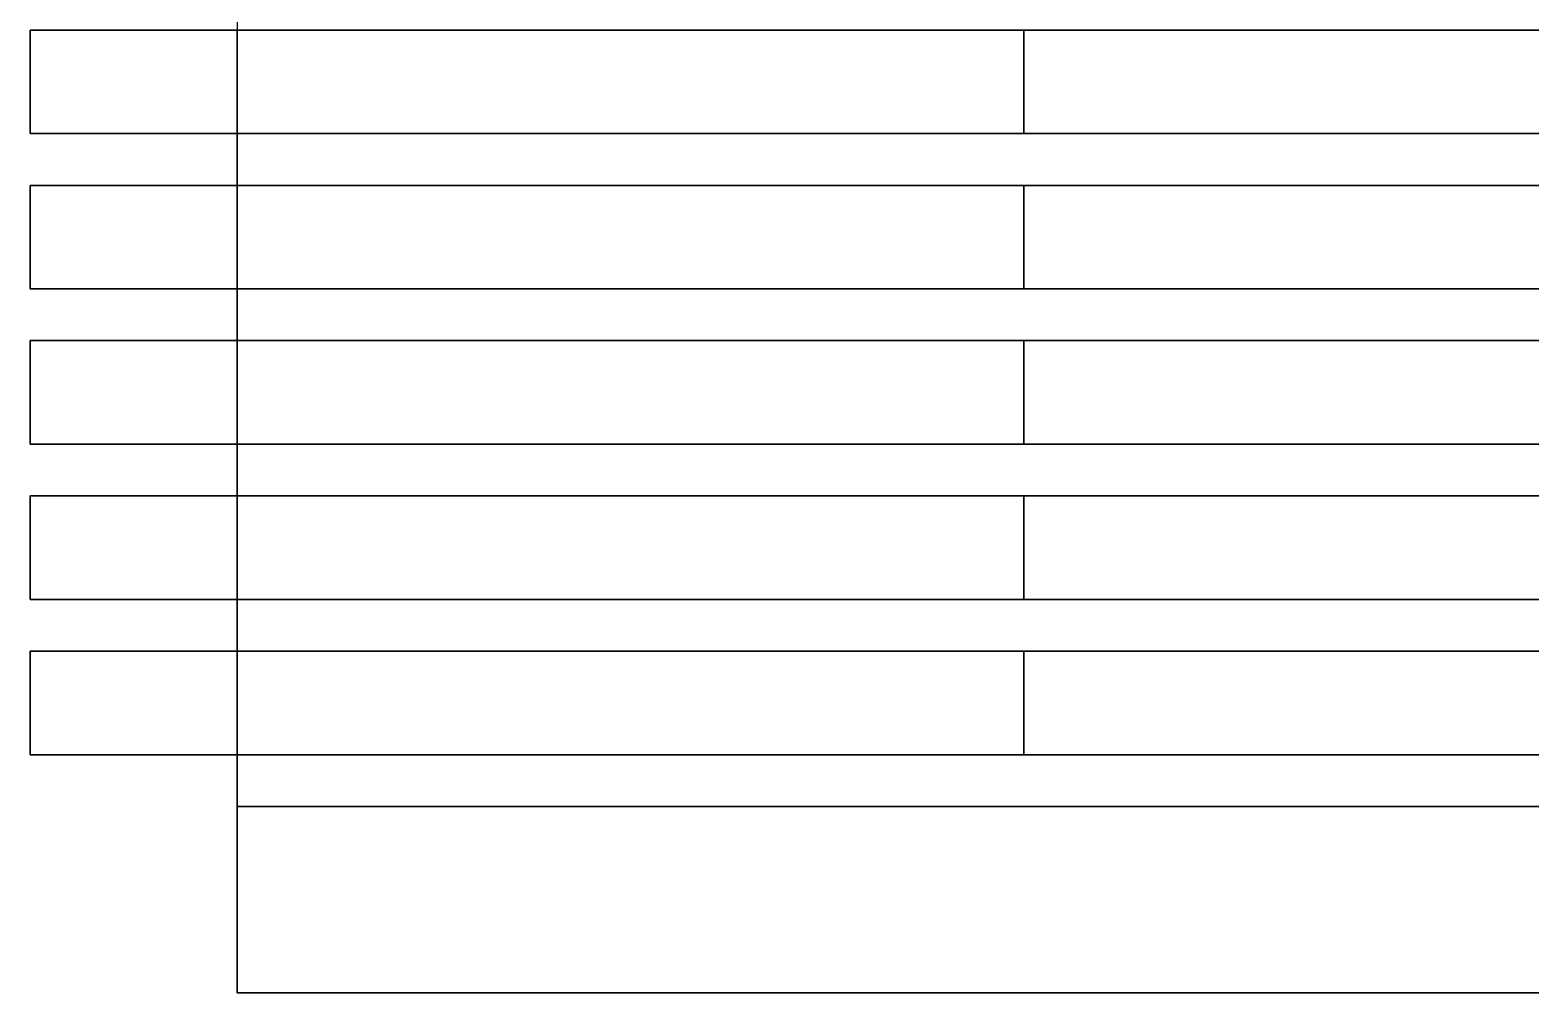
# Model space of a CAD drawing. Header units: millimetres. Extents: x -20 to 230, y 0 to 446.
# Drawn here: x -20 to 125, y 0 to 93 of the extents above; entities that cross this region are included whole.
import ezdxf

# ---------------------------------------------------------------- set-up
doc = ezdxf.new("R2010")
doc.units = ezdxf.units.MM
doc.layers.add('1', color=9, linetype='Continuous')
doc.layers.add('Caixa', color=250, linetype='Continuous')
for name, color, linetype, plot in [('2', 253, 'Continuous', False), ('3', 41, 'Continuous', False), ('4', 253, 'Continuous', False), ('Letra', 250, 'Continuous', False)]:
    doc.layers.add(name, color=color, linetype=linetype, plot=plot)

# ---------------------------------------------------------------- blocks, each defined once
blk = doc.blocks.new('2')
at = {"layer": 'Letra', "invisible_edges": 15}
for points in [[(58.69, -477.5, 130), (0, -477.5, 130), (0, -76, 130), (58.69, -76, 130)], [(67.52, -95, 130), (67.52, -477.5, 130), (58.69, -477.5, 130), (58.69, -86, 130)], [(67.52, -401.82, 130), (68.71, -401.82, 130), (68.71, -408.19, 130), (67.52, -408.19, 130)], [(68.71, -408.19, 130), (68.71, -408.19, 125), (68.71, -401.82, 125), (68.71, -401.82, 130)], [(68.71, -401.82, 125), (68.71, -408.19, 125), (99.63, -408.19, 125), (99.63, -401.82, 125)], [(99.63, -408.19, 130), (99.63, -408.19, 125), (99.63, -401.82, 125), (99.63, -401.82, 130)], [(151.31, -401.82, 130), (151.31, -477.5, 130), (105, -477.5, 130), (99.63, -401.82, 130)], [(99.63, -401.82, 130), (105, -477.5, 130), (99.63, -444.94, 130), (99.63, -438.57, 130)], [(67.52, -408.19, 130), (99.63, -408.19, 130), (90.48, -412.97, 130), (67.52, -412.97, 130)], [(68.71, -408.19, 130), (68.71, -408.19, 125), (99.63, -408.19, 125), (99.63, -408.19, 130)], [(90.48, -412.97, 130), (94.06, -413.14, 130), (99.63, -408.19, 130)], [(99.63, -408.19, 130), (96.62, -413.06, 130), (95.2, -412.88, 130), (94.06, -413.14, 130)], [(99.63, -408.19, 130), (98.67, -414.74, 130), (97.81, -413.72, 130), (96.62, -413.06, 130)], [(99.16, -416.38, 130), (99.02, -415.57, 130), (98.67, -414.74, 130), (99.63, -408.19, 130)], [(99.63, -408.19, 130), (99.63, -438.57, 130), (99.13, -417.1, 130), (99.16, -416.38, 130)], [(68.68, -412.97, 130), (67.52, -412.97, 130), (67.52, -420.23, 130), (68.68, -420.23, 130)], [(90.48, -412.97, 125), (90.48, -420.23, 125), (68.68, -420.23, 125), (68.68, -412.97, 125)], [(90.48, -412.97, 130), (90.48, -412.97, 125), (68.68, -412.97, 125), (68.68, -412.97, 130)], [(68.68, -412.97, 130), (68.68, -420.23, 130), (68.68, -420.23, 125), (68.68, -412.97, 125)], [(90.48, -420.23, 125), (90.48, -420.23, 130), (90.48, -412.97, 130), (90.48, -412.97, 125)], [(90.48, -417.99, 130), (90.48, -412.97, 130), (92.17, -414.8, 130), (91.75, -416.09, 130)], [(90.48, -412.97, 130), (92.17, -414.8, 130), (92.94, -413.83, 130), (94.06, -413.14, 130)], [(97.81, -413.72, 125), (96.62, -413.06, 125), (94.06, -413.14, 125), (92.94, -413.83, 125)], [(92.94, -413.83, 130), (92.94, -413.83, 125), (94.06, -413.14, 125), (94.06, -413.14, 130)], [(94.06, -413.14, 130), (94.06, -413.14, 125), (95.2, -412.88, 125), (95.2, -412.88, 130)], [(96.62, -413.06, 125), (95.2, -412.88, 125), (94.06, -413.14, 125)], [(95.2, -412.88, 130), (95.2, -412.88, 125), (96.62, -413.06, 125), (96.62, -413.06, 130)], [(96.62, -413.06, 130), (96.62, -413.06, 125), (97.81, -413.72, 125), (97.81, -413.72, 130)], [(92.17, -414.8, 125), (92.94, -413.83, 125), (97.81, -413.72, 125), (98.67, -414.74, 125)], [(92.17, -414.8, 130), (92.17, -414.8, 125), (92.94, -413.83, 125), (92.94, -413.83, 130)], [(97.81, -413.72, 130), (97.81, -413.72, 125), (98.67, -414.74, 125), (98.67, -414.74, 130)], [(92.32, -418.64, 130), (91.79, -417.34, 130), (91.75, -416.09, 130), (90.48, -417.99, 130)], [(99.02, -415.57, 125), (98.67, -414.74, 125), (92.17, -414.8, 125), (91.75, -416.09, 125)], [(91.75, -416.09, 130), (91.75, -416.09, 125), (92.17, -414.8, 125), (92.17, -414.8, 130)], [(99.02, -415.57, 125), (91.75, -416.09, 125), (91.79, -417.34, 125), (99.16, -416.38, 125)], [(91.79, -417.34, 130), (91.79, -417.34, 125), (91.75, -416.09, 125), (91.75, -416.09, 130)], [(98.67, -414.74, 130), (98.67, -414.74, 125), (99.02, -415.57, 125), (99.02, -415.57, 130)], [(99.02, -415.57, 130), (99.16, -416.38, 130), (99.16, -416.38, 125), (99.02, -415.57, 125)], [(99.16, -416.38, 125), (99.13, -417.1, 125), (92.32, -418.64, 125), (91.79, -417.34, 125)], [(92.32, -418.64, 125), (91.79, -417.34, 125), (91.79, -417.34, 130), (92.32, -418.64, 130)], [(92.32, -418.64, 125), (93.33, -419.67, 125), (98.73, -418.35, 125), (99.13, -417.1, 125)], [(97.66, -419.59, 130), (98.73, -418.35, 130), (99.13, -417.1, 130), (99.63, -438.57, 130)], [(99.13, -417.1, 125), (99.13, -417.1, 130), (98.73, -418.35, 130), (98.73, -418.35, 125)], [(99.16, -416.38, 130), (99.13, -417.1, 130), (99.13, -417.1, 125), (99.16, -416.38, 125)], [(93.33, -419.67, 130), (90.48, -420.23, 130), (90.48, -417.99, 130), (92.32, -418.64, 130)], [(93.33, -419.67, 130), (93.33, -419.67, 125), (92.32, -418.64, 125), (92.32, -418.64, 130)], [(98.73, -418.35, 125), (97.66, -419.59, 125), (94.64, -420.24, 125), (93.33, -419.67, 125)], [(98.73, -418.35, 130), (97.66, -419.59, 130), (97.66, -419.59, 125), (98.73, -418.35, 125)], [(68.39, -433.21, 130), (67.52, -433.21, 130), (67.52, -420.23, 130), (68.4, -431.6, 130)], [(68.4, -431.6, 130), (68.88, -429.66, 130), (69.81, -427.98, 130), (67.52, -420.23, 130)], [(69.81, -427.98, 130), (67.52, -420.23, 130), (74.57, -420.23, 130), (71.57, -426.27, 130)], [(90.48, -420.23, 130), (90.48, -420.23, 125), (68.68, -420.23, 125), (68.68, -420.23, 130)], [(71.57, -426.27, 130), (73.35, -425.23, 130), (75.25, -424.46, 130), (74.57, -420.23, 130)], [(75.25, -424.44, 130), (77.83, -423.86, 130), (80.48, -423.73, 130), (74.57, -420.23, 130)], [(74.57, -420.23, 130), (90.48, -420.23, 130), (83.02, -424.04, 130), (80.48, -423.73, 130)], [(90.48, -420.23, 130), (87.25, -425.65, 130), (85.51, -424.81, 130), (83.02, -424.04, 130)], [(90.48, -420.24, 130), (87.25, -425.65, 130), (89.33, -427.37, 130), (90.67, -429.75, 130)], [(90.48, -420.23, 130), (93.33, -419.67, 130), (94.64, -420.24, 130), (90.48, -420.24, 130)], [(90.48, -420.23, 130), (90.67, -429.75, 130), (91.08, -431.8, 130), (99.63, -438.57, 130)], [(90.48, -420.23, 130), (94.64, -420.24, 130), (99.63, -438.57, 130)], [(94.64, -420.24, 130), (94.64, -420.24, 125), (93.33, -419.67, 125), (93.33, -419.67, 130)], [(97.66, -419.59, 125), (96.12, -420.26, 125), (94.64, -420.24, 125)], [(94.64, -420.24, 130), (96.12, -420.26, 130), (97.66, -419.59, 130), (99.63, -438.57, 130)], [(96.12, -420.26, 130), (94.64, -420.24, 130), (94.64, -420.24, 125), (96.12, -420.26, 125)], [(97.66, -419.59, 130), (96.12, -420.26, 130), (96.12, -420.26, 125), (97.66, -419.59, 125)], [(78.89, -430.1, 125), (77.83, -423.86, 125), (75.25, -424.46, 125), (73.35, -425.23, 125)], [(73.35, -425.23, 130), (73.35, -425.23, 125), (75.25, -424.46, 125), (75.25, -424.46, 130)], [(75.25, -424.46, 130), (75.25, -424.46, 125), (77.83, -423.86, 125), (77.83, -423.86, 130)], [(77.83, -423.86, 130), (77.83, -423.86, 125), (80.48, -423.73, 125), (80.48, -423.73, 130)], [(82.43, -430.59, 125), (83.02, -424.04, 125), (80.48, -423.73, 125), (77.83, -423.86, 125)], [(77.83, -423.86, 125), (82.43, -430.59, 125), (80.54, -430.11, 125), (78.89, -430.1, 125)], [(80.48, -423.73, 130), (80.48, -423.73, 125), (83.02, -424.04, 125), (83.02, -424.04, 130)], [(82.43, -430.59, 125), (87.25, -425.65, 125), (85.51, -424.81, 125), (83.02, -424.04, 125)], [(83.02, -424.04, 130), (83.02, -424.04, 125), (85.51, -424.81, 125), (85.51, -424.81, 130)], [(87.25, -425.65, 125), (85.51, -424.81, 125), (85.51, -424.81, 130), (87.25, -425.65, 130)], [(75.87, -431.15, 125), (73.35, -425.23, 125), (71.57, -426.27, 125), (69.81, -427.98, 125)], [(69.81, -427.98, 130), (69.81, -427.98, 125), (71.57, -426.27, 125), (71.57, -426.27, 130)], [(71.57, -426.27, 130), (71.57, -426.27, 125), (73.35, -425.23, 125), (73.35, -425.23, 130)], [(73.35, -425.23, 125), (78.89, -430.1, 125), (77.37, -430.44, 125), (75.87, -431.15, 125)], [(87.25, -425.65, 125), (85.01, -432.35, 125), (83.91, -431.41, 125), (82.43, -430.59, 125)], [(85.01, -432.35, 125), (90.67, -429.75, 125), (89.33, -427.37, 125), (87.25, -425.65, 125)], [(87.25, -425.65, 130), (87.25, -425.65, 125), (89.33, -427.37, 125), (89.33, -427.37, 130)], [(89.33, -427.37, 130), (89.33, -427.37, 125), (90.67, -429.75, 125), (90.67, -429.75, 130)], [(75.87, -431.15, 125), (69.81, -427.98, 125), (68.88, -429.66, 125), (68.4, -431.6, 125)], [(68.88, -429.66, 130), (68.88, -429.66, 125), (69.81, -427.98, 125), (69.81, -427.98, 130)], [(68.4, -431.6, 130), (68.4, -431.6, 125), (68.88, -429.66, 125), (68.88, -429.66, 130)], [(74.69, -432.06, 130), (75.87, -431.15, 130), (82.43, -430.59, 130), (83.91, -431.41, 130)], [(75.87, -431.15, 130), (77.37, -430.44, 130), (80.54, -430.11, 130), (82.43, -430.59, 130)], [(75.87, -431.15, 130), (75.87, -431.15, 125), (77.37, -430.44, 125), (77.37, -430.44, 130)], [(77.37, -430.44, 130), (77.37, -430.44, 125), (78.89, -430.1, 125), (78.89, -430.1, 130)], [(77.37, -430.44, 130), (77.37, -430.44, 130), (78.89, -430.1, 130), (80.54, -430.11, 130)], [(78.89, -430.1, 130), (78.89, -430.1, 125), (80.54, -430.11, 125), (80.54, -430.11, 130)], [(80.54, -430.11, 130), (80.54, -430.11, 125), (82.43, -430.59, 125), (82.43, -430.59, 130)], [(82.43, -430.59, 130), (82.43, -430.59, 125), (83.91, -431.41, 125), (83.91, -431.41, 130)], [(90.67, -429.75, 125), (85.95, -434.37, 125), (85.61, -433.25, 125), (85.01, -432.35, 125)], [(85.95, -434.37, 125), (90.98, -433.59, 125), (91.08, -431.8, 125), (90.67, -429.75, 125)], [(90.67, -429.75, 130), (90.67, -429.75, 125), (91.08, -431.8, 125), (91.08, -431.8, 130)], [(75.87, -431.15, 125), (68.4, -431.6, 125), (68.39, -433.21, 125), (68.78, -434.94, 125)], [(68.39, -433.21, 130), (68.39, -433.21, 125), (68.4, -431.6, 125), (68.4, -431.6, 130)], [(68.78, -434.94, 125), (75.87, -431.15, 125), (74.69, -432.06, 125), (74.01, -433, 125)], [(74.01, -433, 130), (74.69, -432.06, 130), (83.91, -431.41, 130), (85.01, -432.35, 130)], [(74.01, -433, 130), (74.01, -433, 125), (74.69, -432.06, 125), (74.69, -432.06, 130)], [(74.69, -432.06, 130), (74.69, -432.06, 125), (75.87, -431.15, 125), (75.87, -431.15, 130)], [(83.91, -431.41, 130), (83.91, -431.41, 125), (85.01, -432.35, 125), (85.01, -432.35, 130)], [(91.08, -431.8, 130), (91.08, -431.8, 125), (90.98, -433.59, 125), (90.98, -433.59, 130)], [(90.98, -433.59, 130), (91.08, -431.8, 130), (99.63, -438.57, 130)], [(68.39, -433.21, 130), (68.78, -434.94, 130), (69.65, -436.66, 130), (67.52, -438.57, 130)], [(67.52, -438.57, 130), (68.39, -433.21, 130), (67.52, -433.21, 130)], [(68.78, -434.94, 130), (68.78, -434.94, 125), (68.39, -433.21, 125), (68.39, -433.21, 130)], [(68.78, -434.94, 125), (74.01, -433, 125), (73.93, -434.37, 125), (73.93, -435.72, 125)], [(73.76, -434.37, 130), (74.01, -433, 130), (85.01, -432.35, 130), (85.61, -433.25, 130)], [(73.76, -434.37, 130), (73.76, -434.37, 125), (74.01, -433, 125), (74.01, -433, 130)], [(73.93, -435.72, 130), (73.76, -434.37, 130), (85.61, -433.25, 130), (85.95, -434.36, 130)], [(85.01, -432.35, 130), (85.01, -432.35, 125), (85.61, -433.25, 125), (85.61, -433.25, 130)], [(85.61, -433.25, 130), (85.61, -433.25, 125), (85.95, -434.37, 125), (85.95, -434.37, 130)], [(69.65, -436.66, 130), (69.65, -436.66, 125), (68.78, -434.94, 125), (68.78, -434.94, 130)], [(74.34, -436.72, 125), (73.93, -435.72, 125), (68.78, -434.94, 125), (69.65, -436.66, 125)], [(73.93, -435.72, 130), (73.93, -435.72, 125), (73.76, -434.37, 125), (73.76, -434.37, 130)], [(85.91, -435.74, 130), (85.95, -434.37, 130), (73.93, -435.72, 130), (74.34, -436.72, 130)], [(90.98, -433.59, 125), (85.53, -436.76, 125), (85.91, -435.74, 125), (85.95, -434.37, 125)], [(85.53, -436.76, 125), (89.81, -436.5, 125), (90.46, -435.32, 125), (90.98, -433.59, 125)], [(85.95, -434.37, 130), (85.95, -434.37, 125), (85.91, -435.74, 125), (85.91, -435.74, 130)], [(89.81, -436.5, 130), (90.46, -435.32, 130), (90.98, -433.59, 130), (99.63, -438.57, 130)], [(90.98, -433.59, 130), (90.98, -433.59, 125), (90.46, -435.32, 125), (90.46, -435.32, 130)], [(74.34, -436.72, 130), (74.34, -436.72, 125), (73.93, -435.72, 125), (73.93, -435.72, 130)], [(74.79, -437.38, 130), (74.34, -436.72, 130), (85.91, -435.74, 130), (85.53, -436.76, 130)], [(85.91, -435.74, 130), (85.91, -435.74, 125), (85.53, -436.76, 125), (85.53, -436.76, 130)], [(90.46, -435.32, 125), (90.46, -435.32, 130), (89.81, -436.5, 130), (89.81, -436.5, 125)], [(71.52, -438.57, 130), (67.52, -438.57, 130), (69.65, -436.66, 130)], [(71.52, -438.57, 125), (69.65, -436.66, 125), (69.65, -436.66, 130), (71.52, -438.57, 130)], [(71.52, -438.57, 125), (69.65, -436.66, 125), (75.48, -438.06, 125), (76.27, -438.57, 125)], [(69.65, -436.66, 125), (74.34, -436.72, 125), (74.79, -437.38, 125), (75.48, -438.06, 125)], [(74.79, -437.38, 130), (74.79, -437.38, 125), (74.34, -436.72, 125), (74.34, -436.72, 130)], [(75.48, -438.06, 130), (74.79, -437.38, 130), (85.53, -436.76, 130), (84.8, -437.72, 130)], [(75.48, -438.06, 130), (75.48, -438.06, 125), (74.79, -437.38, 125), (74.79, -437.38, 130)], [(84.8, -437.72, 130), (75.48, -438.06, 130), (76.27, -438.57, 130), (83.41, -438.57, 130)], [(87.78, -438.57, 125), (88.92, -437.61, 125), (84.8, -437.72, 125), (83.41, -438.57, 125)], [(84.8, -437.72, 130), (84.8, -437.72, 125), (83.41, -438.57, 125), (83.41, -438.57, 130)], [(84.8, -437.72, 125), (85.53, -436.76, 125), (89.81, -436.5, 125), (88.92, -437.61, 125)], [(85.53, -436.76, 130), (85.53, -436.76, 125), (84.8, -437.72, 125), (84.8, -437.72, 130)], [(87.78, -438.57, 130), (88.92, -437.61, 130), (89.81, -436.5, 130), (99.63, -438.57, 130)], [(88.92, -437.61, 130), (88.92, -437.61, 125), (87.78, -438.57, 125), (87.78, -438.57, 130)], [(89.81, -436.5, 125), (89.81, -436.5, 130), (88.92, -437.61, 130), (88.92, -437.61, 125)], [(67.52, -438.57, 130), (68.71, -438.57, 130), (68.71, -444.94, 130), (67.52, -444.94, 130)], [(68.71, -444.94, 130), (68.71, -444.94, 125), (68.71, -438.57, 125), (68.71, -438.57, 130)], [(68.71, -438.57, 125), (68.71, -444.94, 125), (99.63, -444.94, 125), (99.63, -438.57, 125)], [(68.71, -438.57, 130), (68.71, -438.57, 125), (71.52, -438.57, 125), (71.52, -438.57, 130)], [(76.27, -438.57, 125), (75.48, -438.06, 125), (75.48, -438.06, 130), (76.27, -438.57, 130)], [(83.41, -438.57, 125), (76.27, -438.57, 125), (76.27, -438.57, 130), (83.41, -438.57, 130)], [(99.63, -438.57, 130), (99.63, -438.57, 125), (87.78, -438.57, 125), (87.78, -438.57, 130)], [(99.63, -444.94, 130), (99.63, -444.94, 125), (99.63, -438.57, 125), (99.63, -438.57, 130)], [(67.52, -451.9, 130), (69.45, -451.9, 130), (70.15, -450.77, 130), (67.52, -444.94, 130)], [(70.15, -450.77, 130), (71.08, -449.8, 130), (72.33, -448.95, 130), (67.52, -444.94, 130)], [(72.33, -448.95, 130), (73.68, -448.43, 130), (75.52, -448.21, 130), (67.52, -444.94, 130)], [(75.52, -448.21, 130), (75.52, -444.94, 130), (67.52, -444.94, 130)], [(68.71, -444.94, 130), (68.71, -444.94, 125), (99.63, -444.94, 125), (99.63, -444.94, 130)], [(75.52, -448.21, 130), (76.96, -448.41, 130), (78.38, -448.94, 130), (75.52, -444.94, 130)], [(75.52, -444.94, 130), (78.38, -448.94, 130), (79.7, -449.82, 130), (79.7, -444.94, 130)], [(79.7, -444.94, 130), (79.7, -449.82, 130), (81, -450.95, 130), (99.63, -444.94, 130)], [(83.82, -450.55, 130), (88.24, -449.71, 130), (99.63, -444.94, 130), (81, -450.95, 130)], [(99.63, -444.94, 130), (88.24, -449.71, 130), (88.96, -450.9, 130), (105, -477.5, 130)], [(72.33, -448.95, 130), (72.33, -448.95, 125), (71.08, -449.8, 125), (71.08, -449.8, 130)], [(72.33, -448.95, 125), (71.08, -449.8, 125), (73.46, -456.74, 125), (74.1, -455.99, 125)], [(73.68, -448.43, 130), (73.68, -448.43, 125), (72.33, -448.95, 125), (72.33, -448.95, 130)], [(75.07, -455.5, 125), (74.1, -455.99, 125), (72.33, -448.95, 125), (73.68, -448.43, 125)], [(75.52, -448.21, 130), (75.52, -448.21, 125), (73.68, -448.43, 125), (73.68, -448.43, 130)], [(76.96, -448.41, 125), (75.52, -448.21, 125), (73.68, -448.43, 125), (75.07, -455.5, 125)], [(75.07, -455.5, 125), (79.7, -449.82, 125), (78.38, -448.94, 125), (76.96, -448.41, 125)], [(76.96, -448.41, 125), (76.96, -448.41, 130), (75.52, -448.21, 130), (75.52, -448.21, 125)], [(78.38, -448.94, 130), (78.38, -448.94, 125), (76.96, -448.41, 125), (76.96, -448.41, 130)], [(79.7, -449.82, 130), (79.7, -449.82, 125), (78.38, -448.94, 125), (78.38, -448.94, 130)], [(71.08, -449.8, 125), (70.15, -450.77, 125), (69.45, -451.9, 125), (73.46, -456.74, 125)], [(70.15, -450.77, 130), (70.15, -450.77, 125), (69.45, -451.9, 125), (69.45, -451.9, 130)], [(71.08, -449.8, 130), (71.08, -449.8, 125), (70.15, -450.77, 125), (70.15, -450.77, 130)], [(75.07, -455.5, 125), (81.91, -452.03, 125), (81, -450.95, 125), (79.7, -449.82, 125)], [(81, -450.95, 130), (81, -450.95, 125), (79.7, -449.82, 125), (79.7, -449.82, 130)], [(83.82, -450.55, 130), (81, -450.95, 130), (81.91, -452.03, 130), (84.92, -452.33, 130)], [(81.91, -452.03, 130), (81.91, -452.03, 125), (81, -450.95, 125), (81, -450.95, 130)], [(88.24, -449.71, 130), (88.24, -449.71, 125), (83.82, -450.55, 125), (83.82, -450.55, 130)], [(88.24, -449.71, 125), (88.96, -450.9, 125), (84.92, -452.33, 125), (83.82, -450.55, 125)], [(83.82, -450.55, 130), (83.82, -450.56, 125), (84.92, -452.33, 125), (84.92, -452.33, 130)], [(84.92, -452.33, 125), (85.57, -453.88, 125), (89.46, -451.93, 125), (88.96, -450.9, 125)], [(88.96, -450.9, 130), (88.96, -450.9, 125), (88.24, -449.71, 125), (88.24, -449.71, 130)], [(89.46, -451.93, 130), (88.96, -450.9, 130), (88.96, -450.9, 125), (89.46, -451.93, 125)], [(88.96, -450.9, 130), (89.46, -451.93, 130), (89.99, -453.27, 130), (105, -477.5, 130)], [(68.82, -454.7, 130), (68.96, -453.25, 130), (69.45, -451.9, 130), (67.52, -451.9, 130)], [(67.52, -454.7, 130), (67.52, -451.9, 130), (68.82, -454.7, 130)], [(69.45, -451.9, 125), (68.96, -453.25, 125), (68.82, -454.7, 125), (73.46, -456.74, 125)], [(69.45, -451.9, 130), (69.45, -451.9, 125), (68.96, -453.25, 125), (68.96, -453.25, 130)], [(82.77, -453.45, 125), (81.91, -452.03, 125), (75.07, -455.5, 125), (76.37, -455.54, 125)], [(82.77, -453.45, 130), (82.77, -453.45, 125), (81.91, -452.03, 125), (81.91, -452.03, 130)], [(84.92, -452.33, 130), (85.57, -453.88, 130), (82.77, -453.45, 130), (81.91, -452.03, 130)], [(84.92, -452.33, 130), (84.92, -452.33, 125), (85.57, -453.88, 125), (85.57, -453.88, 130)], [(89.46, -451.93, 125), (89.99, -453.27, 125), (85.98, -455.44, 125), (85.57, -453.88, 125)], [(89.99, -453.27, 130), (89.99, -453.27, 125), (89.46, -451.93, 125), (89.46, -451.93, 130)], [(68.96, -453.25, 130), (68.96, -453.25, 125), (68.82, -454.7, 125), (68.82, -454.7, 130)], [(78.58, -457.23, 125), (77.55, -456.16, 125), (76.37, -455.54, 125), (82.77, -453.45, 125)], [(83.7, -456.42, 125), (83.39, -455.03, 125), (82.77, -453.45, 125), (78.58, -457.23, 125)], [(83.39, -455.03, 130), (83.39, -455.03, 125), (82.77, -453.45, 125), (82.77, -453.45, 130)], [(82.77, -453.45, 130), (83.39, -455.03, 130), (85.98, -455.44, 130), (85.57, -453.88, 130)], [(85.98, -455.44, 125), (86.17, -457.02, 125), (90.41, -454.72, 125), (89.99, -453.27, 125)], [(90.41, -454.72, 130), (90.41, -454.72, 125), (89.99, -453.27, 125), (89.99, -453.27, 130)], [(105, -477.5, 130), (90.41, -454.72, 130), (89.99, -453.27, 130)], [(69.3, -457.58, 130), (68.91, -455.98, 130), (68.82, -454.7, 130), (67.52, -454.7, 130)], [(67.52, -454.7, 130), (67.52, -457.58, 130), (69.3, -457.58, 130)], [(68.82, -454.7, 130), (68.82, -454.7, 125), (68.91, -455.98, 125), (68.91, -455.98, 130)], [(73.46, -456.74, 125), (73.14, -457.72, 125), (73.31, -458.99, 125), (68.82, -454.7, 125)], [(68.82, -454.7, 125), (68.91, -455.98, 125), (69.3, -457.58, 125), (73.31, -458.99, 125)], [(83.7, -456.42, 125), (83.7, -456.42, 130), (83.39, -455.03, 130), (83.39, -455.03, 125)], [(85.98, -455.44, 130), (86.17, -457.02, 130), (83.7, -456.42, 130), (83.39, -455.03, 130)], [(85.57, -453.88, 130), (85.57, -453.88, 125), (85.98, -455.44, 125), (85.98, -455.44, 130)], [(90.41, -454.72, 125), (90.68, -456.15, 125), (86.16, -458.47, 125), (86.17, -457.02, 125)], [(90.68, -456.15, 130), (90.68, -456.15, 125), (90.41, -454.72, 125), (90.41, -454.72, 130)], [(90.83, -457.89, 130), (90.68, -456.15, 130), (90.41, -454.72, 130), (105, -477.5, 130)], [(68.91, -455.98, 130), (68.91, -455.98, 125), (69.3, -457.58, 125), (69.3, -457.58, 130)], [(73.14, -457.72, 130), (73.14, -457.72, 125), (73.46, -456.74, 125), (73.46, -456.74, 130)], [(77.97, -461.19, 130), (76.7, -461.21, 130), (73.14, -457.72, 130), (73.46, -456.74, 130)], [(73.46, -456.74, 130), (73.46, -456.74, 125), (74.1, -455.99, 125), (74.1, -455.99, 130)], [(79.09, -460.86, 130), (74.1, -455.99, 130), (73.46, -456.74, 130), (77.97, -461.19, 130)], [(74.1, -455.99, 130), (74.1, -455.99, 125), (75.07, -455.5, 125), (75.07, -455.5, 130)], [(79.09, -460.86, 130), (74.1, -455.99, 130), (75.07, -455.5, 130), (79.25, -460.16, 130)], [(75.07, -455.5, 130), (75.07, -455.5, 125), (76.37, -455.54, 125), (76.37, -455.54, 130)], [(79.25, -460.16, 130), (79.28, -459.36, 130), (76.37, -455.54, 130), (75.07, -455.5, 130)], [(76.37, -455.54, 130), (76.37, -455.54, 125), (77.55, -456.16, 125), (77.55, -456.16, 130)], [(76.37, -455.54, 130), (77.55, -456.16, 130), (79.13, -458.43, 130), (79.28, -459.36, 130)], [(77.55, -456.16, 130), (77.55, -456.16, 125), (78.58, -457.23, 125), (78.58, -457.23, 130)], [(79.13, -458.43, 130), (77.55, -456.16, 130), (78.58, -457.23, 130)], [(79.28, -459.36, 125), (79.13, -458.43, 125), (78.58, -457.23, 125), (83.7, -456.42, 125)], [(83.81, -457.77, 125), (83.7, -456.42, 125), (79.28, -459.36, 125), (79.25, -460.16, 125)], [(83.81, -457.77, 125), (83.81, -457.77, 130), (83.7, -456.42, 130), (83.7, -456.42, 125)], [(86.17, -457.02, 130), (86.16, -458.47, 130), (83.81, -457.77, 130), (83.7, -456.42, 130)], [(85.86, -459.78, 125), (86.16, -458.47, 125), (90.68, -456.15, 125), (90.83, -457.89, 125)], [(85.98, -455.44, 130), (85.98, -455.44, 125), (86.17, -457.02, 125), (86.17, -457.02, 130)], [(90.83, -457.89, 130), (90.83, -457.89, 125), (90.68, -456.15, 125), (90.68, -456.15, 130)], [(67.52, -460.97, 130), (69.93, -459, 130), (69.3, -457.58, 130), (67.52, -457.58, 130)], [(69.3, -457.58, 130), (69.3, -457.58, 125), (69.93, -459, 125), (69.93, -459, 130)], [(69.3, -457.58, 125), (69.93, -459, 125), (70.59, -460.02, 125), (73.31, -458.99, 125)], [(73.31, -458.99, 130), (73.31, -458.99, 125), (73.14, -457.72, 125), (73.14, -457.72, 130)], [(73.14, -457.72, 130), (73.31, -458.99, 130), (74.23, -460.13, 130), (75.45, -460.88, 130)], [(76.7, -461.21, 130), (75.45, -460.88, 130), (73.14, -457.72, 130)], [(78.58, -457.23, 130), (78.58, -457.23, 125), (79.13, -458.43, 125), (79.13, -458.43, 130)], [(83.72, -459.21, 125), (83.81, -457.77, 125), (79.25, -460.16, 125), (79.09, -460.86, 125)], [(83.72, -459.21, 130), (83.72, -459.21, 125), (83.81, -457.77, 125), (83.81, -457.77, 130)], [(86.16, -458.47, 130), (85.86, -459.78, 130), (83.72, -459.21, 130), (83.81, -457.77, 130)], [(90.83, -457.89, 125), (90.79, -459.56, 125), (85.11, -460.97, 125), (85.86, -459.78, 125)], [(86.17, -457.02, 130), (86.17, -457.02, 125), (86.16, -458.47, 125), (86.16, -458.47, 130)], [(90.79, -459.56, 130), (90.79, -459.56, 125), (90.83, -457.89, 125), (90.83, -457.89, 130)], [(105, -477.5, 130), (90.83, -457.89, 130), (90.79, -459.56, 130)], [(67.52, -460.97, 130), (71.4, -460.97, 130), (70.59, -460.02, 130), (69.93, -459, 130)], [(69.93, -459, 130), (69.93, -459, 125), (70.59, -460.02, 125), (70.59, -460.02, 130)], [(75.45, -460.88, 125), (74.23, -460.13, 125), (73.31, -458.99, 125), (70.59, -460.02, 125)], [(74.23, -460.13, 130), (73.31, -458.99, 130), (73.31, -458.99, 125), (74.23, -460.13, 125)], [(79.13, -458.43, 130), (79.13, -458.43, 125), (79.28, -459.36, 125), (79.28, -459.36, 130)], [(79.28, -459.36, 130), (79.28, -459.36, 125), (79.25, -460.16, 125), (79.25, -460.16, 130)], [(83.31, -460.97, 130), (83.31, -460.97, 125), (83.72, -459.21, 125), (83.72, -459.21, 130)], [(85.86, -459.78, 130), (85.11, -460.97, 130), (83.31, -460.97, 130), (83.72, -459.21, 130)], [(90.79, -459.56, 125), (90.54, -461.17, 125), (89.87, -462.84, 125), (85.11, -460.97, 125)], [(86.16, -458.47, 130), (86.16, -458.47, 125), (85.86, -459.78, 125), (85.86, -459.78, 130)], [(90.54, -461.17, 130), (90.54, -461.17, 125), (90.79, -459.56, 125), (90.79, -459.56, 130)], [(105, -477.5, 130), (93.7, -477.5, 130), (90.54, -461.17, 130), (90.79, -459.56, 130)], [(68.79, -460.97, 130), (68.79, -467.5, 130), (67.52, -467.5, 130), (67.52, -460.97, 130)], [(68.79, -467.5, 130), (68.79, -467.5, 125), (68.79, -460.97, 125), (68.79, -460.97, 130)], [(71.4, -460.97, 130), (71.4, -460.97, 125), (68.79, -460.97, 125), (68.79, -460.97, 130)], [(83.31, -460.97, 125), (83.67, -467.5, 125), (68.79, -467.5, 125), (68.79, -460.97, 125)], [(70.59, -460.02, 130), (70.59, -460.02, 125), (71.4, -460.97, 125), (71.4, -460.97, 130)], [(70.59, -460.02, 125), (71.4, -460.97, 125), (75.77, -460.97, 125), (75.45, -460.88, 125)], [(75.45, -460.88, 130), (75.45, -460.88, 125), (74.23, -460.13, 125), (74.23, -460.13, 130)], [(76.7, -461.21, 130), (76.7, -461.21, 125), (75.45, -460.88, 125), (75.45, -460.88, 130)], [(79.09, -460.86, 130), (79.09, -460.86, 125), (77.97, -461.19, 125), (77.97, -461.19, 130)], [(79.25, -460.16, 130), (79.09, -460.86, 130), (79.09, -460.86, 125), (79.25, -460.16, 125)], [(85.11, -460.97, 130), (83.31, -460.97, 130), (83.31, -460.97, 125), (85.11, -460.97, 125)], [(87.43, -465.78, 125), (85.55, -466.91, 125), (83.67, -467.5, 125), (85.11, -460.97, 125)], [(85.86, -459.78, 130), (85.11, -460.97, 130), (85.11, -460.97, 125), (85.86, -459.78, 125)], [(89.87, -462.84, 125), (88.82, -464.43, 125), (87.43, -465.78, 125), (85.11, -460.97, 125)], [(77.97, -461.19, 130), (77.97, -461.19, 125), (76.7, -461.21, 125), (76.7, -461.21, 130)], [(89.87, -462.84, 130), (83.67, -477.5, 130), (93.7, -477.5, 130), (90.54, -461.17, 130)], [(89.87, -462.84, 130), (89.87, -462.84, 125), (90.54, -461.17, 125), (90.54, -461.17, 130)], [(89.87, -462.84, 130), (88.82, -464.43, 130), (87.43, -465.78, 130), (83.67, -477.5, 130)], [(88.82, -464.43, 130), (88.82, -464.43, 125), (89.87, -462.84, 125), (89.87, -462.84, 130)], [(87.43, -465.78, 130), (87.43, -465.78, 125), (88.82, -464.43, 125), (88.82, -464.43, 130)], [(83.67, -477.5, 130), (83.67, -467.5, 130), (85.55, -466.91, 130), (87.43, -465.78, 130)], [(85.55, -466.91, 130), (85.55, -466.91, 125), (87.43, -465.78, 125), (87.43, -465.78, 130)], [(67.52, -477.5, 130), (67.52, -467.5, 130), (83.67, -467.5, 130), (83.67, -477.5, 130)], [(83.67, -467.5, 125), (83.67, -467.5, 130), (68.79, -467.5, 130), (68.79, -467.5, 125)], [(83.67, -467.5, 130), (83.67, -467.5, 125), (85.55, -466.91, 125), (85.55, -466.91, 130)], [(0, -500, 130), (0, -477.5, 130), (210, -477.5, 130), (210, -500, 130)]]:
    blk.add_3dface(points, dxfattribs=at)

msp = doc.modelspace()

# ---------------------------------------------------------------- linework, layer by layer
for points in [[(-20, 23, 115), (-20, 33, 115), (76, 33, 115), (76, 23, 115)], [(-20, 33, 115), (-20, 33, 15), (76, 33, 15), (76, 33, 115)], [(-20, 23, 15), (-20, 33, 15), (76, 33, 15), (76, 23, 15)], [(-20, 23, 115), (-20, 33, 115), (-20, 33, 15), (-20, 23, 15)], [(76, 23, 115), (76, 33, 115), (76, 33, 15), (76, 23, 15)], [(-20, 23, 115), (-20, 23, 15), (76, 23, 15), (76, 23, 115)]]:
    msp.add_3dface(points)
at = {"layer": '1'}
for points in [[(-20, 38, 115), (-20, 48, 115), (76, 48, 115), (76, 38, 115)], [(-20, 48, 115), (-20, 48, 15), (76, 48, 15), (76, 48, 115)], [(-20, 38, 15), (-20, 48, 15), (76, 48, 15), (76, 38, 15)], [(-20, 38, 115), (-20, 48, 115), (-20, 48, 15), (-20, 38, 15)], [(76, 38, 115), (76, 48, 115), (76, 48, 15), (76, 38, 15)], [(-20, 38, 115), (-20, 38, 15), (76, 38, 15), (76, 38, 115)]]:
    msp.add_3dface(points, dxfattribs=at)
at = {"layer": '2'}
for points in [[(-20, 53, 115), (-20, 63, 115), (76, 63, 115), (76, 53, 115)], [(-20, 63, 115), (-20, 63, 15), (76, 63, 15), (76, 63, 115)], [(-20, 53, 15), (-20, 63, 15), (76, 63, 15), (76, 53, 15)], [(-20, 53, 115), (-20, 63, 115), (-20, 63, 15), (-20, 53, 15)], [(76, 53, 115), (76, 63, 115), (76, 63, 15), (76, 53, 15)], [(-20, 53, 115), (-20, 53, 15), (76, 53, 15), (76, 53, 115)]]:
    msp.add_3dface(points, dxfattribs=at)
at = {"layer": '3'}
for points in [[(-20, 68, 115), (-20, 78, 115), (76, 78, 115), (76, 68, 115)], [(-20, 78, 115), (-20, 78, 15), (76, 78, 15), (76, 78, 115)], [(-20, 68, 15), (-20, 78, 15), (76, 78, 15), (76, 68, 15)], [(-20, 68, 115), (-20, 78, 115), (-20, 78, 15), (-20, 68, 15)], [(76, 68, 115), (76, 78, 115), (76, 78, 15), (76, 68, 15)], [(-20, 68, 115), (-20, 68, 15), (76, 68, 15), (76, 68, 115)]]:
    msp.add_3dface(points, dxfattribs=at)
at = {"layer": '4'}
for points in [[(-20, 83, 115), (-20, 93, 115), (76, 93, 115), (76, 83, 115)], [(-20, 93, 115), (-20, 93, 15), (76, 93, 15), (76, 93, 115)], [(-20, 83, 15), (-20, 93, 15), (76, 93, 15), (76, 83, 15)], [(-20, 83, 115), (-20, 93, 115), (-20, 93, 15), (-20, 83, 15)], [(76, 83, 115), (76, 93, 115), (76, 93, 15), (76, 83, 15)], [(-20, 83, 115), (-20, 83, 15), (76, 83, 15), (76, 83, 115)]]:
    msp.add_3dface(points, dxfattribs=at)
at = {"layer": 'Caixa'}
for p, q in [((0, 0, 130), (0, 0)), ((0, 0), (210, 0)), ((210, 0, 130), (0, 0, 130))]:
    msp.add_line(p, q, dxfattribs=at)
for points in [[(0, 446), (0, 0), (210, 0), (210, 446)], [(0, 93, 115), (0, 83, 115), (210, 83, 115), (210, 93, 115)], [(210, 93, 15), (210, 83, 15), (0, 83, 15), (0, 93, 15)], [(210, 78, 112), (210, 83, 112), (0, 83, 112), (0, 78, 112)], [(0, 83, 115), (0, 83, 112), (210, 83, 112), (210, 83, 115)], [(0, 78, 18), (0, 83, 18), (210, 83, 18), (210, 78, 18)], [(210, 83, 15), (210, 83, 18), (0, 83, 18), (0, 83, 15)], [(0, 78, 112), (0, 78, 115), (210, 78, 115), (210, 78, 112)], [(0, 78, 115), (0, 68, 115), (210, 68, 115), (210, 78, 115)], [(210, 78, 18), (210, 78, 15), (0, 78, 15), (0, 78, 18)], [(210, 78, 15), (210, 68, 15), (0, 68, 15), (0, 78, 15)], [(210, 63, 112), (210, 68, 112), (0, 68, 112), (0, 63, 112)], [(0, 68, 115), (0, 68, 112), (210, 68, 112), (210, 68, 115)], [(0, 63, 18), (0, 68, 18), (210, 68, 18), (210, 63, 18)], [(210, 68, 15), (210, 68, 18), (0, 68, 18), (0, 68, 15)], [(0, 63, 112), (0, 63, 115), (210, 63, 115), (210, 63, 112)], [(0, 63, 115), (0, 53, 115), (210, 53, 115), (210, 63, 115)], [(210, 63, 18), (210, 63, 15), (0, 63, 15), (0, 63, 18)], [(210, 63, 15), (210, 53, 15), (0, 53, 15), (0, 63, 15)], [(210, 48, 112), (210, 53, 112), (0, 53, 112), (0, 48, 112)], [(0, 53, 115), (0, 53, 112), (210, 53, 112), (210, 53, 115)], [(0, 48, 18), (0, 53, 18), (210, 53, 18), (210, 48, 18)], [(210, 53, 15), (210, 53, 18), (0, 53, 18), (0, 53, 15)], [(0, 48, 112), (0, 48, 115), (210, 48, 115), (210, 48, 112)], [(0, 48, 115), (0, 38, 115), (210, 38, 115), (210, 48, 115)], [(210, 48, 18), (210, 48, 15), (0, 48, 15), (0, 48, 18)], [(210, 48, 15), (210, 38, 15), (0, 38, 15), (0, 48, 15)], [(210, 33, 112), (210, 38, 112), (0, 38, 112), (0, 33, 112)], [(0, 38, 115), (0, 38, 112), (210, 38, 112), (210, 38, 115)], [(0, 33, 18), (0, 38, 18), (210, 38, 18), (210, 33, 18)], [(210, 38, 15), (210, 38, 18), (0, 38, 18), (0, 38, 15)], [(0, 33, 112), (0, 33, 115), (210, 33, 115), (210, 33, 112)], [(0, 33, 115), (0, 23, 115), (210, 23, 115), (210, 33, 115)], [(210, 33, 18), (210, 33, 15), (0, 33, 15), (0, 33, 18)], [(210, 33, 15), (210, 23, 15), (0, 23, 15), (0, 33, 15)], [(210, 18, 112), (210, 23, 112), (0, 23, 112), (0, 18, 112)], [(0, 23, 115), (0, 23, 112), (210, 23, 112), (210, 23, 115)], [(0, 18, 18), (0, 23, 18), (210, 23, 18), (210, 18, 18)], [(210, 23, 15), (210, 23, 18), (0, 23, 18), (0, 23, 15)]]:
    msp.add_3dface(points, dxfattribs=at)
for points, invisible_edges in [([(96, 18, 15), (96, 18, 115), (96, 428, 115), (96, 428, 15)], 15), ([(114, 18, 15), (114, 18, 115), (114, 428, 115), (114, 428, 15)], 15), ([(0, 83, 115), (0, 83, 130), (0, 93, 130), (0, 93, 115)], 5), ([(0, 93, 115), (0, 93, 130), (0, 83, 130), (0, 83, 115)], 5), ([(0, 83, 15), (0, 83), (0, 93), (0, 93, 15)], 5), ([(0, 93, 15), (0, 93), (0, 83), (0, 83, 15)], 5), ([(0, 83, 115), (0, 78, 115), (0, 78, 130), (0, 83, 130)], 11), ([(0, 83, 115), (0, 78, 115), (0, 78, 112), (0, 83, 112)], 1), ([(0, 83, 130), (0, 78, 130), (0, 78, 115), (0, 83, 115)], 14), ([(0, 83, 112), (0, 78, 112), (0, 78, 115), (0, 83, 115)], 4), ([(0, 83, 15), (0, 78, 15), (0, 78), (0, 83)], 11), ([(0, 83, 15), (0, 78, 15), (0, 78, 18), (0, 83, 18)], 1), ([(0, 83), (0, 78), (0, 78, 15), (0, 83, 15)], 14), ([(0, 83, 18), (0, 78, 18), (0, 78, 15), (0, 83, 15)], 4), ([(0, 68, 115), (0, 68, 130), (0, 78, 130), (0, 78, 115)], 5), ([(0, 78, 115), (0, 78, 130), (0, 68, 130), (0, 68, 115)], 5), ([(0, 68, 15), (0, 68), (0, 78), (0, 78, 15)], 5), ([(0, 78, 15), (0, 78), (0, 68), (0, 68, 15)], 5), ([(0, 68, 115), (0, 63, 115), (0, 63, 130), (0, 68, 130)], 11), ([(0, 68, 115), (0, 63, 115), (0, 63, 112), (0, 68, 112)], 1), ([(0, 68, 130), (0, 63, 130), (0, 63, 115), (0, 68, 115)], 14), ([(0, 68, 112), (0, 63, 112), (0, 63, 115), (0, 68, 115)], 4), ([(0, 68, 15), (0, 63, 15), (0, 63), (0, 68)], 11), ([(0, 68, 15), (0, 63, 15), (0, 63, 18), (0, 68, 18)], 1), ([(0, 68), (0, 63), (0, 63, 15), (0, 68, 15)], 14), ([(0, 68, 18), (0, 63, 18), (0, 63, 15), (0, 68, 15)], 4), ([(0, 53, 115), (0, 53, 130), (0, 63, 130), (0, 63, 115)], 5), ([(0, 63, 115), (0, 63, 130), (0, 53, 130), (0, 53, 115)], 5), ([(0, 53, 15), (0, 53), (0, 63), (0, 63, 15)], 5), ([(0, 63, 15), (0, 63), (0, 53), (0, 53, 15)], 5), ([(0, 53, 115), (0, 48, 115), (0, 48, 130), (0, 53, 130)], 11), ([(0, 53, 115), (0, 48, 115), (0, 48, 112), (0, 53, 112)], 1), ([(0, 53, 130), (0, 48, 130), (0, 48, 115), (0, 53, 115)], 14), ([(0, 53, 112), (0, 48, 112), (0, 48, 115), (0, 53, 115)], 4), ([(0, 53, 15), (0, 48, 15), (0, 48), (0, 53)], 11), ([(0, 53, 15), (0, 48, 15), (0, 48, 18), (0, 53, 18)], 1), ([(0, 53), (0, 48), (0, 48, 15), (0, 53, 15)], 14), ([(0, 53, 18), (0, 48, 18), (0, 48, 15), (0, 53, 15)], 4), ([(0, 38, 115), (0, 38, 130), (0, 48, 130), (0, 48, 115)], 5), ([(0, 48, 115), (0, 48, 130), (0, 38, 130), (0, 38, 115)], 5), ([(0, 38, 15), (0, 38), (0, 48), (0, 48, 15)], 5), ([(0, 48, 15), (0, 48), (0, 38), (0, 38, 15)], 5), ([(0, 38, 115), (0, 33, 115), (0, 33, 130), (0, 38, 130)], 11), ([(0, 38, 115), (0, 33, 115), (0, 33, 112), (0, 38, 112)], 1), ([(0, 38, 130), (0, 33, 130), (0, 33, 115), (0, 38, 115)], 14), ([(0, 38, 112), (0, 33, 112), (0, 33, 115), (0, 38, 115)], 4), ([(0, 38, 15), (0, 33, 15), (0, 33), (0, 38)], 11), ([(0, 38, 15), (0, 33, 15), (0, 33, 18), (0, 38, 18)], 1), ([(0, 38), (0, 33), (0, 33, 15), (0, 38, 15)], 14), ([(0, 38, 18), (0, 33, 18), (0, 33, 15), (0, 38, 15)], 4), ([(0, 23, 115), (0, 23, 130), (0, 33, 130), (0, 33, 115)], 5), ([(0, 33, 115), (0, 33, 130), (0, 23, 130), (0, 23, 115)], 5), ([(0, 23, 15), (0, 23), (0, 33), (0, 33, 15)], 5), ([(0, 33, 15), (0, 33), (0, 23), (0, 23, 15)], 5), ([(0, 0, 115), (0, 0, 130), (0, 23, 130), (0, 23, 115)], 12), ([(0, 23, 115), (0, 23, 130), (0, 0, 130), (0, 0, 115)], 9), ([(0, 23, 112), (0, 18, 112), (0, 18, 115), (0, 23, 115)], 6), ([(0, 0, 15), (0, 0), (0, 23), (0, 23, 15)], 12), ([(0, 23, 15), (0, 18, 15), (0, 18, 18), (0, 23, 18)], 3), ([(0, 23, 15), (0, 23), (0, 0), (0, 0, 15)], 9), ([(0, 0, 115), (0, 0, 115), (0, 18, 115), (0, 18, 112)], 15), ([(0, 18, 112), (0, 18, 115), (0, 0, 115)], 15), ([(0, 0, 15), (0, 0, 15), (0, 18, 15), (0, 18, 18)], 15), ([(0, 18, 18), (0, 18, 15), (0, 0, 15)], 15), ([(0, 18, 18), (0, 0, 15), (0, 0, 115), (0, 18, 112)], 5), ([(210, 18, 112), (0, 18, 112), (0, 18, 18), (210, 18, 18)], 15), ([(88.83, 10, 71.7), (88.83, 0, 71.7), (87.5, 0, 65), (87.5, 10, 65)], 15), ([(87.5, 10, 65), (87.5, 0, 65), (88.83, 0, 58.3), (88.83, 10, 58.3)], 15), ([(92.63, 10, 77.37), (92.63, 0, 77.37), (88.83, 0, 71.7), (88.83, 10, 71.7)], 15), ([(88.83, 10, 58.3), (88.83, 0, 58.3), (92.63, 0, 52.63), (92.63, 10, 52.63)], 15), ([(92.63, 10, 52.63), (92.63, 0, 52.63), (98.3, 0, 48.83), (98.3, 10, 48.83)], 15), ([(98.3, 0, 81.17), (92.63, 0, 77.37), (92.63, 10, 77.37), (98.3, 10, 81.17)], 15), ([(98.3, 0, 48.83), (98.3, 10, 48.83), (98.3, 10, 48.83), (98.3, 0, 48.83)], 15), ([(98.3, 10, 48.83), (98.3, 0, 48.83), (105, 0, 47.5), (105, 10, 47.5)], 15), ([(105, 0, 82.5), (98.3, 0, 81.17), (98.3, 10, 81.17), (105, 10, 82.5)], 15), ([(105, 10, 47.5), (105, 0, 47.5), (111.7, 0, 48.83), (111.7, 10, 48.83)], 15), ([(111.7, 0, 81.17), (105, 0, 82.5), (105, 10, 82.5), (111.7, 10, 81.17)], 15), ([(111.7, 10, 48.83), (117.37, 10, 52.63), (117.37, 0, 52.63), (111.7, 0, 48.83)], 15), ([(111.7, 10, 81.17), (111.7, 0, 81.17), (117.37, 0, 77.37), (117.37, 10, 77.37)], 15), ([(117.37, 10, 52.63), (117.37, 0, 52.63), (121.17, 0, 58.3), (121.17, 10, 58.3)], 15), ([(117.37, 10, 77.37), (121.17, 10, 71.7), (121.17, 0, 71.7), (117.37, 0, 77.37)], 15), ([(121.17, 10, 58.3), (122.5, 10, 65), (122.5, 0, 65), (121.17, 0, 58.3)], 15), ([(122.5, 0, 65), (121.17, 0, 71.7), (121.17, 10, 71.7), (122.5, 10, 65)], 15), ([(87.5, 0, 130), (87.5, 0), (0, 0), (0, 0, 130)], 15), ([(87.5, 0, 82.5), (122.5, 0, 82.5), (122.5, 0, 130), (87.5, 0, 130)], 15), ([(87.5, 0), (122.5, 0), (122.5, 0, 47.5), (87.5, 0, 47.5)], 15), ([(105, 0, 47.5), (98.3, 0, 48.83), (92.63, 0, 52.63), (87.5, 0, 47.5)], 15), ([(87.5, 0, 65), (88.83, 0, 58.3), (92.63, 0, 52.63), (87.5, 0, 47.5)], 15), ([(105, 0, 82.5), (98.3, 0, 81.17), (92.63, 0, 77.37), (87.5, 0, 82.5)], 15), ([(92.63, 0, 77.37), (88.83, 0, 71.7), (87.5, 0, 65), (87.5, 0, 82.5)], 15), ([(105, 0, 47.5), (122.5, 0, 47.5), (117.37, 0, 52.63), (111.7, 0, 48.83)], 15), ([(105, 0, 82.5), (111.7, 0, 81.17), (117.37, 0, 77.37), (122.5, 0, 82.5)], 15), ([(122.5, 0, 65), (121.17, 0, 58.3), (117.37, 0, 52.63), (122.5, 0, 47.5)], 15), ([(122.5, 0, 65), (121.17, 0, 71.7), (117.37, 0, 77.37), (122.5, 0, 82.5)], 15), ([(210, 0, 130), (210, 0), (122.5, 0), (122.5, 0, 130)], 15)]:
    msp.add_3dface(points, dxfattribs=dict(at, invisible_edges=invisible_edges))

# ---------------------------------------------------------------- block references
at = {"layer": 'Letra'}
msp.add_blockref('2', (0, 500), dxfattribs=at)

doc.saveas('drawing.dxf')
